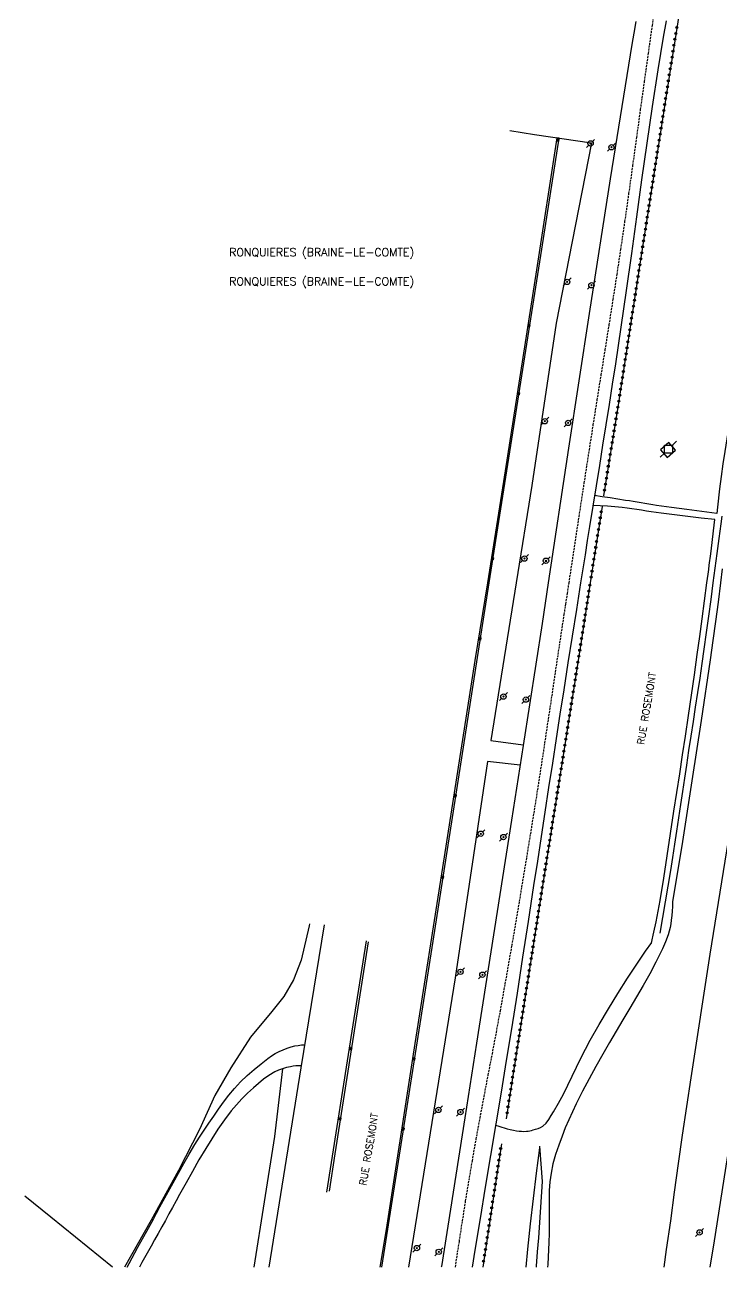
# Model space of a CAD drawing. Header units: millimetres. Extents: x 139000 to 140000, y 142998 to 144000.
# Drawn here: x 139385 to 139558.8, y 143000 to 143310.5 of the extents above; entities that cross this region are included whole.
import ezdxf
from ezdxf.enums import TextEntityAlignment as Align

# ---------------------------------------------------------------- set-up
doc = ezdxf.new("R2010")
doc.units = ezdxf.units.MM
doc.linetypes.add('DASHED', pattern=[0.75, 0.5, -0.25])
doc.layers.get('0').update_dxf_attribs({"linetype": 'CONTINUOUS'})
for name, color, linetype in [('W0001', 6, 'DASHED'), ('W0004', 5, 'CONTINUOUS'), ('W0008', 7, 'CONTINUOUS'), ('W0017', 7, 'CONTINUOUS'), ('W0071', 7, 'CONTINUOUS'), ('W0211', 2, 'CONTINUOUS'), ('W0214', 2, 'CONTINUOUS'), ('W0323', 7, 'CONTINUOUS'), ('W0330', 7, 'CONTINUOUS'), ('W0333', 7, 'CONTINUOUS'), ('W0401', 7, 'CONTINUOUS'), ('W0473', 7, 'CONTINUOUS'), ('W0600', 7, 'CONTINUOUS'), ('W0980', 7, 'CONTINUOUS'), ('W0989', 7, 'CONTINUOUS')]:
    doc.layers.add(name, color=color, linetype=linetype)
doc.styles.get("Standard").update_dxf_attribs({"font": 'romans.shx', "width": 0.85})

# ---------------------------------------------------------------- blocks, each defined once
blk = doc.blocks.new('T473')
for p, q in [((-0.166667, 0.166667), (0.166667, -0.166667)), ((-0.166667, -0.166667), (0.166667, 0.166667)), ((0.500001, 0.500001), (1.000002, 1.000002)), ((-1.000002, -1.000002), (-0.500001, -0.500001))]:
    blk.add_line(p, q)
blk.add_ellipse((0, 0), major_axis=(0.471405, 0.471405), ratio=1, start_param=5.4977871438, end_param=11.780972451)
blk = doc.blocks.new('T401')
for p, q in [((-0.3, 0.3), (0, 0.3)), ((-0.3, -0.25), (-0.3, 0.3)), ((-0.3, 0.15), (0, 0.15)), ((-0.3, 0), (0, 0)), ((0, 0.3), (0, -0.25)), ((-0.3, -0.15), (0, -0.15)), ((-0.3, -0.25), (-0.3, -0.3)), ((-0.3, -0.3), (0, -0.3)), ((0, -0.3), (0, -0.25))]:
    blk.add_line(p, q)
blk = doc.blocks.new('T600')
for p, q in [((-0.999999, 0.999999), (0.999999, 0.999999)), ((-0.999999, -0.999999), (-0.999999, 0.999999)), ((0.999999, 0.999999), (1.999998, 1.999998)), ((0.999999, 0.999999), (0.999999, -0.999999)), ((-0.999999, -0.999999), (-1.999998, -1.999998)), ((0.999999, -0.999999), (-0.999999, -0.999999))]:
    blk.add_line(p, q)
blk = doc.blocks.new('t323o')
at = {"color": 0, "linetype": 'Continuous'}
for radius in [0.25, 0.15]:
    blk.add_circle((0, 0), radius, dxfattribs=at)

msp = doc.modelspace()

# ---------------------------------------------------------------- linework, layer by layer
at = {"layer": 'W0001'}
for points in [[(139520.85, 143171), (139522.11, 143179.31), (139523.37, 143187.63), (139524.64, 143195.94), (139525.92, 143204.25), (139526.9, 143210.51), (139527.89, 143216.77), (139528.89, 143223.03), (139529.89, 143229.28), (139530.88, 143235.54), (139531.87, 143241.8), (139532.84, 143248.06), (139533.78, 143254.32), (139534.81, 143261.31), (139535.81, 143268.31), (139536.79, 143275.3), (139537.76, 143282.3), (139538.72, 143289.3), (139539.69, 143296.3), (139540.67, 143303.29), (139541.66, 143310.29), (139542.94, 143319.26)], [(139492.46, 143000), (139493.45, 143006.43), (139495.03, 143016.52), (139496.71, 143026.6), (139497.65, 143031.96), (139498.63, 143037.31), (139499.64, 143042.65), (139500.66, 143047.99), (139501.69, 143053.33), (139502.7, 143058.68), (139503.7, 143064.02), (139504.67, 143069.37), (139506.6, 143080.38), (139508.48, 143091.39), (139510.31, 143102.41), (139512.1, 143113.44), (139513.03, 143119.31), (139513.94, 143125.19), (139514.84, 143131.06), (139515.72, 143136.94), (139516.6, 143142.82), (139517.47, 143148.7), (139518.35, 143154.58), (139519.24, 143160.45), (139519.64, 143163.09), (139520.04, 143165.73), (139520.45, 143168.36), (139520.85, 143171)]]:
    msp.add_lwpolyline(points, dxfattribs=at)
at = {"layer": 'W0004'}
for points in [[(139500.92, 143171), (139504.31, 143192.67), (139514.06, 143254.39), (139518.36, 143282.12), (139517.81, 143282.24), (139512.71, 143249.25), (139504.49, 143196.34), (139500.45, 143171)], [(139500.45, 143171), (139497.36, 143151.62), (139489.7, 143102.57), (139481.96, 143053.24), (139475.14, 143009.43), (139473.63, 143000)], [(139474.1, 143000), (139480.43, 143040.12), (139486.63, 143079.89), (139492.83, 143119.31), (139500.92, 143171)], [(139460.38, 143018.72), (139466.92, 143060.54), (139470.24, 143081.55)], [(139470.71, 143081.27), (139462.32, 143028.29), (139460.91, 143018.99)]]:
    msp.add_lwpolyline(points, dxfattribs=at)
at = {"layer": 'W0008'}
for points in [[(139537.5, 143311.28), (139537, 143308.43), (139536.52, 143305.58), (139531.09, 143271.97), (139525.86, 143238.32), (139520.75, 143204.66), (139515.65, 143171)], [(139545.08, 143311.45), (139544.38, 143307.39), (139543.7, 143303.33), (139543.05, 143299.27), (139541.64, 143290.09), (139540.28, 143280.9), (139538.97, 143271.71), (139537.68, 143262.52), (139536.4, 143253.32), (139535.11, 143244.12), (139533.79, 143234.93), (139532.42, 143225.75), (139531.64, 143220.66), (139530.85, 143215.58), (139530.04, 143210.49), (139529.23, 143205.41), (139528.41, 143200.33), (139527.6, 143195.25), (139526.78, 143190.17), (139525.97, 143185.09), (139525.41, 143181.57), (139524.85, 143178.04), (139524.29, 143174.52), (139523.73, 143171)], [(139515.65, 143171), (139514.1, 143160.84), (139512.54, 143150.67), (139510.97, 143140.51), (139509.4, 143130.35), (139506.49, 143111.75), (139503.58, 143093.15), (139500.65, 143074.55), (139497.73, 143055.95), (139494.8, 143037.35), (139491.88, 143018.75), (139488.96, 143000.15), (139488.94, 143000)], [(139523.73, 143171), (139522.67, 143164.33), (139521.61, 143157.66), (139520.56, 143150.99), (139519.51, 143144.32), (139518.56, 143138.2), (139517.62, 143132.08), (139516.68, 143125.97), (139515.75, 143119.85), (139514.81, 143113.73), (139513.88, 143107.61), (139512.94, 143101.49), (139512, 143095.38), (139510.62, 143086.42), (139509.25, 143077.45), (139507.86, 143068.49), (139506.44, 143059.54), (139505.16, 143051.63), (139503.87, 143043.73), (139502.57, 143035.82), (139501.25, 143027.92), (139499.94, 143020.02), (139498.62, 143012.12), (139497.32, 143004.22), (139496.63, 143000)], [(139582.77, 143171), (139581.29, 143161.78), (139573.85, 143113.48), (139565.64, 143061.44), (139557.05, 143006.59), (139556.01, 143000)]]:
    msp.add_lwpolyline(points, dxfattribs=at)
at = {"layer": 'W0017'}
for points in [[(139501.35, 143131.62), (139509.42, 143130.5)], [(139508.63, 143125.48), (139500.46, 143126.36)]]:
    msp.add_lwpolyline(points, dxfattribs=at)
at = {"layer": 'W0071'}
for points in [[(139569.67, 143312.46), (139569.02, 143301.1), (139568.29, 143289.75), (139567.51, 143278.9), (139566.68, 143268.05), (139565.79, 143257.21), (139564.84, 143246.37), (139564.23, 143239.63), (139563.59, 143232.9), (139562.9, 143226.16), (139562.11, 143219.45), (139561.7, 143216.32), (139561.24, 143213.2), (139560.76, 143210.09), (139560.26, 143206.98), (139559.76, 143203.86), (139559.28, 143200.75), (139558.82, 143197.63), (139558.4, 143194.51), (139558.21, 143192.98), (139558.04, 143191.45), (139557.88, 143189.92), (139557.74, 143188.39)], [(139557.23, 143186.82), (139553.87, 143187.18), (139550.51, 143187.57), (139547.16, 143187.98), (139543.81, 143188.41), (139542.59, 143188.58), (139541.38, 143188.76), (139540.17, 143188.96), (139538.96, 143189.15), (139537.75, 143189.34), (139536.54, 143189.53), (139535.33, 143189.69), (139534.11, 143189.84), (139532.29, 143190.02), (139530.46, 143190.17), (139528.64, 143190.29), (139526.81, 143190.37)], [(139557.74, 143188.39), (139553.98, 143188.84), (139550.22, 143189.32), (139546.46, 143189.82), (139542.7, 143190.36), (139541.73, 143190.51), (139540.76, 143190.66), (139539.8, 143190.82), (139538.83, 143190.99), (139537.86, 143191.15), (139536.89, 143191.31), (139535.93, 143191.48), (139534.96, 143191.63), (139533.02, 143191.94), (139531.08, 143192.23), (139529.14, 143192.53), (139527.2, 143192.81)], [(139555.28, 143171), (139555.42, 143172.11), (139555.56, 143173.22), (139555.71, 143174.33), (139555.85, 143175.44), (139556.21, 143178.29), (139556.56, 143181.13), (139556.9, 143183.98), (139557.23, 143186.82)], [(139558.99, 143187.69), (139558.73, 143185.78), (139558.22, 143182.09), (139557.73, 143178.39), (139557.25, 143174.7), (139556.77, 143171)], [(139541.45, 143081.07), (139542.04, 143083.69), (139542.59, 143086.33), (139543.11, 143088.97), (139543.6, 143091.61), (139544.53, 143097.18), (139545.38, 143102.77), (139546.19, 143108.35), (139547.02, 143113.94), (139547.75, 143118.63), (139548.47, 143123.33), (139549.19, 143128.03), (139549.9, 143132.73), (139550.66, 143137.83), (139551.41, 143142.93), (139552.15, 143148.03), (139552.87, 143153.14), (139553.49, 143157.6), (139554.1, 143162.06), (139554.69, 143166.53), (139555.28, 143171)], [(139556.77, 143171), (139556.23, 143166.87), (139555.68, 143162.73), (139555.12, 143158.6), (139554.54, 143154.47), (139554.01, 143150.84), (139553.47, 143147.22), (139552.93, 143143.6), (139552.37, 143139.98), (139551.81, 143136.36), (139551.25, 143132.74), (139550.69, 143129.12), (139550.14, 143125.49), (139549.64, 143122.2), (139549.15, 143118.9), (139548.67, 143115.6), (139548.18, 143112.3), (139547.69, 143109), (139547.19, 143105.7), (139546.68, 143102.4), (139546.16, 143099.11), (139545.52, 143095.19), (139544.86, 143091.28), (139544.18, 143087.38), (139543.48, 143083.48)], [(139502.52, 143035.51), (139503.04, 143035.31), (139503.57, 143035.13), (139504.1, 143034.96), (139504.64, 143034.8), (139505.41, 143034.59), (139506.18, 143034.4), (139506.96, 143034.23), (139507.75, 143034.1), (139508.35, 143034.02), (139508.96, 143033.96), (139509.57, 143033.94), (139510.18, 143033.96), (139510.61, 143034.01), (139511.03, 143034.09), (139511.45, 143034.19), (139511.86, 143034.31), (139512.48, 143034.48), (139513.12, 143034.65), (139513.74, 143034.89), (139514.31, 143035.23), (139515.14, 143036.01), (139515.81, 143036.92), (139516.39, 143037.87), (139516.95, 143038.82), (139518.23, 143040.99), (139519.42, 143043.21), (139520.55, 143045.46), (139521.65, 143047.73), (139522.72, 143050), (139523.82, 143052.26), (139524.95, 143054.51), (139526.14, 143056.73), (139528.37, 143060.66), (139530.68, 143064.54), (139533.05, 143068.39), (139535.47, 143072.21), (139536.94, 143074.48), (139538.44, 143076.73), (139539.97, 143078.95), (139541.52, 143081.16)], [(139410.52, 143000), (139411.01, 143000.89), (139413.2, 143004.96), (139415.41, 143009.02), (139416.23, 143010.53), (139417.05, 143012.03), (139417.86, 143013.53), (139418.68, 143015.04), (139419.49, 143016.54), (139420.31, 143018.04), (139421.14, 143019.54), (139421.97, 143021.04), (139423.3, 143023.45), (139424.64, 143025.87), (139426, 143028.27), (139427.41, 143030.64), (139428.54, 143032.45), (139429.7, 143034.23), (139430.9, 143035.99), (139432.11, 143037.74), (139433.35, 143039.5), (139434.59, 143041.25), (139435.89, 143042.97), (139437.27, 143044.62), (139438.84, 143046.28), (139440.49, 143047.86), (139442.19, 143049.37), (139443.93, 143050.83), (139444.79, 143051.52), (139445.66, 143052.18), (139446.56, 143052.8), (139447.49, 143053.37), (139448.45, 143053.88), (139449.44, 143054.34), (139450.45, 143054.75), (139451.49, 143055.08), (139452.34, 143055.28), (139453.19, 143055.43), (139454.05, 143055.52), (139454.92, 143055.54)], [(139454.07, 143050.3), (139453.37, 143050.31), (139452.66, 143050.28), (139451.96, 143050.21), (139451.27, 143050.1), (139450.26, 143049.87), (139449.26, 143049.58), (139448.29, 143049.22), (139447.35, 143048.78), (139445.92, 143047.93), (139444.58, 143046.95), (139443.3, 143045.9), (139442.06, 143044.82), (139440.59, 143043.46), (139439.17, 143042.05), (139437.81, 143040.58), (139436.51, 143039.05), (139434.78, 143036.79), (139433.16, 143034.45), (139431.62, 143032.05), (139430.11, 143029.64), (139428.41, 143026.81), (139426.79, 143023.93), (139425.2, 143021.04), (139423.6, 143018.15), (139422.71, 143016.54), (139421.81, 143014.92), (139420.92, 143013.31), (139420.04, 143011.69), (139419.15, 143010.07), (139418.26, 143008.45), (139417.37, 143006.84), (139416.47, 143005.22), (139414.2, 143001.15), (139413.56, 143000)]]:
    msp.add_lwpolyline(points, dxfattribs=at)
at = {"layer": 'W0211'}
for points in [[(139559.12, 143174.55), (139558.66, 143171)], [(139571.05, 143171), (139566.02, 143140.09), (139560.98, 143109.18), (139556.02, 143078.26), (139551.22, 143047.31), (139550.15, 143040.17), (139549.12, 143033.02), (139548.12, 143025.87), (139547.13, 143018.71), (139546.14, 143011.56), (139545.13, 143004.4), (139544.5, 143000)], [(139558.66, 143171), (139558.05, 143166.19), (139557.42, 143161.38), (139556.78, 143156.58), (139556.1, 143151.78), (139553.86, 143136.63), (139551.54, 143121.5), (139549.14, 143106.38), (139546.65, 143091.27)], [(139546.65, 143091.27), (139546.65, 143090.13), (139546.6, 143088.99), (139546.51, 143087.85), (139546.37, 143086.72), (139546.23, 143085.79), (139546.06, 143084.86), (139545.84, 143083.95), (139545.57, 143083.04), (139544.93, 143081.29), (139544.18, 143079.59), (139543.36, 143077.91), (139542.52, 143076.26), (139540.98, 143073.32), (139539.36, 143070.42), (139537.69, 143067.55), (139536, 143064.69), (139534.29, 143061.85), (139532.59, 143059), (139530.91, 143056.14), (139529.27, 143053.25), (139527.56, 143050.17), (139525.87, 143047.09), (139524.21, 143043.98), (139522.63, 143040.83), (139521.68, 143038.85), (139520.76, 143036.85), (139519.89, 143034.82), (139519.09, 143032.77), (139518.27, 143030.49), (139517.49, 143028.18), (139516.83, 143025.84), (139516.34, 143023.46), (139516.06, 143021.32), (139515.91, 143019.16), (139515.85, 143017.01), (139515.85, 143014.85), (139515.88, 143012.71), (139515.91, 143010.56), (139515.9, 143008.42), (139515.83, 143006.27), (139515.51, 143000.63), (139515.47, 143000)], [(139513.45, 143029.82), (139512.64, 143023.49), (139511.88, 143017.16), (139511.17, 143010.83), (139510.5, 143004.49), (139510.04, 143000)]]:
    msp.add_lwpolyline(points, dxfattribs=at)
at = {"layer": 'W0214'}
for points in [[(139514.2, 143021.41), (139513.55, 143030.2)], [(139513.27, 143007.36), (139514.2, 143021.41)], [(139512.74, 143000), (139512.75, 143000.27), (139513, 143003.82), (139513.27, 143007.36)]]:
    msp.add_lwpolyline(points, dxfattribs=at)
at = {"layer": 'W0323'}
for points in [[(139561.09, 143434.29), (139558.51, 143398.95), (139555.1, 143359.01), (139550.8, 143329.24), (139545.64, 143296.5), (139538.89, 143252.85), (139533.03, 143214.95), (139529.45, 143192.74)], [(139529.08, 143190.09), (139526.12, 143171)], [(139526.12, 143171), (139524.1, 143157.96), (139519.5, 143128.48), (139514.87, 143099.44), (139511.05, 143075.04), (139506.8, 143047.84), (139505.14, 143037.09)], [(139503.95, 143030.84), (139499.29, 143000)]]:
    msp.add_lwpolyline(points, dxfattribs=at)
at = {"layer": 'W0330'}
for points in [[(139456.02, 143085.76), (139455.96, 143085.32), (139453.93, 143076.69), (139452.03, 143071.81), (139449.66, 143067.63), (139446.59, 143063.88), (139441.27, 143057.51), (139436.43, 143049.78), (139432.38, 143042.9), (139428.57, 143034.44), (139423.33, 143024.14), (139416.51, 143011.71), (139409.8, 143000)], [(139442.2, 143000), (139447.38, 143032.66), (139449.38, 143049.53)], [(139406.85, 143000), (139391.47, 143012.46), (139384.96, 143017.74)]]:
    msp.add_lwpolyline(points, dxfattribs=at)
at = {"layer": 'W0333'}
for points in [[(139506.07, 143284.09), (139512.24, 143283.1), (139526.42, 143281.01), (139517.63, 143235.88), (139511.58, 143195.37), (139507.67, 143171)], [(139507.67, 143171), (139501.35, 143131.62)], [(139500.46, 143126.36), (139492.42, 143072.33), (139480.77, 143000)], [(139445.98, 143000), (139453.99, 143049.8), (139459.78, 143085.52)]]:
    msp.add_lwpolyline(points, dxfattribs=at)
at = {"layer": 'W0600'}
msp.add_lwpolyline([(139545.36, 143202.32), (139547.44, 143204.15), (139545.74, 143206.1), (139543.65, 143204.27)], close=True, dxfattribs=at)

# ---------------------------------------------------------------- block references
at = {"layer": 'W0323'}
for p, rotation in [((139547.5, 143308.34), 261.0468717998419), ((139547.73, 143309.82), 261.0468717998419), ((139547.03, 143305.37), 261.0468717998419), ((139547.27, 143306.86), 261.0468717998419), ((139546.57, 143302.41), 261.0468717998419), ((139546.8, 143303.89), 261.0468717998419), ((139546.1, 143299.45), 261.0468717998419), ((139546.33, 143300.93), 261.0468717998419), ((139545.63, 143296.48), 261.214386602846), ((139545.87, 143297.97), 261.0468717998419), ((139544.95, 143292.04), 261.214386602846), ((139545.18, 143293.52), 261.214386602846), ((139545.4, 143295), 261.214386602846), ((139544.49, 143289.07), 261.214386602846), ((139544.72, 143290.55), 261.214386602846), ((139544.03, 143286.11), 261.214386602846), ((139544.26, 143287.59), 261.214386602846), ((139543.57, 143283.14), 261.214386602846), ((139543.8, 143284.62), 261.214386602846), ((139543.11, 143280.18), 261.214386602846), ((139543.34, 143281.66), 261.214386602846), ((139542.66, 143277.21), 261.214386602846), ((139542.88, 143278.69), 261.214386602846), ((139542.2, 143274.25), 261.214386602846), ((139542.43, 143275.73), 261.214386602846), ((139541.74, 143271.28), 261.214386602846), ((139541.97, 143272.77), 261.214386602846), ((139541.28, 143268.32), 261.214386602846), ((139541.51, 143269.8), 261.214386602846), ((139540.82, 143265.35), 261.214386602846), ((139541.05, 143266.84), 261.214386602846), ((139540.36, 143262.39), 261.214386602846), ((139540.59, 143263.87), 261.214386602846), ((139539.68, 143257.94), 261.214386602846), ((139539.91, 143259.42), 261.214386602846), ((139540.14, 143260.91), 261.214386602846), ((139539.22, 143254.98), 261.214386602846), ((139539.45, 143256.46), 261.214386602846), ((139538.76, 143252.01), 261.2148757818644), ((139538.99, 143253.49), 261.214386602846), ((139538.3, 143249.05), 261.2148757818644), ((139538.53, 143250.53), 261.2148757818644), ((139537.84, 143246.08), 261.2148757818644), ((139538.07, 143247.56), 261.2148757818644), ((139537.39, 143243.12), 261.2148757818644), ((139537.62, 143244.6), 261.2148757818644), ((139536.93, 143240.15), 261.2148757818644), ((139537.16, 143241.63), 261.2148757818644), ((139536.47, 143237.19), 261.2148757818644), ((139536.7, 143238.67), 261.2148757818644), ((139536.01, 143234.22), 261.2148757818644), ((139536.24, 143235.71), 261.2148757818644), ((139535.55, 143231.26), 261.2148757818644), ((139535.78, 143232.74), 261.2148757818644), ((139535.1, 143228.29), 261.2148757818644), ((139535.32, 143229.78), 261.2148757818644), ((139534.41, 143223.85), 261.2148757818644), ((139534.64, 143225.33), 261.2148757818644), ((139534.87, 143226.81), 261.2148757818644), ((139533.95, 143220.88), 261.2148757818644), ((139534.18, 143222.36), 261.2148757818644), ((139533.49, 143217.92), 261.2148757818644), ((139533.72, 143219.4), 261.2148757818644), ((139533.03, 143214.95), 261.2148757818644), ((139533.26, 143216.43), 261.2148757818644), ((139532.56, 143211.99), 260.848764473555), ((139532.79, 143213.47), 260.848764473555), ((139532.08, 143209.03), 260.848764473555), ((139532.32, 143210.51), 260.848764473555), ((139531.6, 143206.07), 260.848764473555), ((139531.84, 143207.55), 260.848764473555), ((139531.12, 143203.1), 260.848764473555), ((139531.36, 143204.59), 260.848764473555), ((139530.65, 143200.14), 260.848764473555), ((139530.89, 143201.62), 260.848764473555), ((139530.17, 143197.18), 260.848764473555), ((139530.41, 143198.66), 260.848764473555), ((139529.69, 143194.22), 260.848764473555), ((139529.93, 143195.7), 260.848764473555), ((139528.65, 143187.3), 261.1820224342507), ((139528.88, 143188.79), 261.1820224342507), ((139528.19, 143184.34), 261.1820224342507), ((139528.42, 143185.82), 261.1820224342507), ((139527.73, 143181.38), 261.1820224342507), ((139527.96, 143182.86), 261.1820224342507), ((139527.27, 143178.41), 261.1820224342507), ((139527.5, 143179.89), 261.1820224342507), ((139526.81, 143175.45), 261.1820224342507), ((139527.04, 143176.93), 261.1820224342507), ((139526.35, 143172.48), 261.1820224342507), ((139526.58, 143173.96), 261.1820224342507), ((139525.81, 143168.98), 261.1820224342571), ((139526.04, 143170.46), 261.1820224342571), ((139525.35, 143166.01), 261.1820224342571), ((139525.58, 143167.5), 261.1820224342571), ((139524.89, 143163.05), 261.1820224342571), ((139525.12, 143164.53), 261.1820224342571), ((139524.2, 143158.6), 261.1820224342571), ((139524.43, 143160.08), 261.1820224342571), ((139524.66, 143161.57), 261.1820224342571), ((139523.74, 143155.64), 261.134158518766), ((139523.97, 143157.12), 261.134158518766), ((139523.27, 143152.67), 261.134158518766), ((139523.5, 143154.16), 261.134158518766), ((139522.81, 143149.71), 261.134158518766), ((139523.04, 143151.19), 261.134158518766), ((139522.35, 143146.75), 261.134158518766), ((139522.58, 143148.23), 261.134158518766), ((139521.89, 143143.78), 261.134158518766), ((139522.12, 143145.26), 261.134158518766), ((139521.42, 143140.82), 261.134158518766), ((139521.65, 143142.3), 261.134158518766), ((139520.96, 143137.85), 261.134158518766), ((139521.19, 143139.34), 261.134158518766), ((139520.5, 143134.89), 261.134158518766), ((139520.73, 143136.37), 261.134158518766), ((139520.04, 143131.93), 261.134158518766), ((139520.27, 143133.41), 261.134158518766), ((139519.34, 143127.48), 260.937509883653), ((139519.57, 143128.96), 261.134158518766), ((139519.8, 143130.44), 261.134158518766), ((139518.87, 143124.52), 260.937509883653), ((139519.1, 143126), 260.937509883653), ((139518.39, 143121.55), 260.937509883653), ((139518.63, 143123.04), 260.937509883653), ((139517.92, 143118.59), 260.937509883653), ((139518.16, 143120.07), 260.937509883653), ((139517.45, 143115.63), 260.937509883653), ((139517.69, 143117.11), 260.937509883653), ((139516.98, 143112.67), 260.937509883653), ((139517.21, 143114.15), 260.937509883653), ((139516.5, 143109.7), 260.937509883653), ((139516.74, 143111.19), 260.937509883653), ((139516.03, 143106.74), 260.937509883653), ((139516.27, 143108.22), 260.937509883653), ((139515.56, 143103.78), 260.937509883653), ((139515.8, 143105.26), 260.937509883653), ((139515.09, 143100.82), 260.937509883653), ((139515.32, 143102.3), 260.937509883653), ((139514.62, 143097.85), 261.116619075446), ((139514.85, 143099.34), 261.116619075446), ((139513.92, 143093.41), 261.116619075446), ((139514.16, 143094.89), 261.116619075446), ((139514.39, 143096.37), 261.116619075446), ((139513.46, 143090.44), 261.116619075446), ((139513.69, 143091.93), 261.116619075446), ((139513, 143087.48), 261.116619075446), ((139513.23, 143088.96), 261.116619075446), ((139512.53, 143084.52), 261.116619075446), ((139512.77, 143086), 261.116619075446), ((139512.07, 143081.55), 261.116619075446), ((139512.3, 143083.03), 261.116619075446), ((139511.61, 143078.59), 261.116619075446), ((139511.84, 143080.07), 261.116619075446), ((139511.14, 143075.62), 261.116619075446), ((139511.38, 143077.11), 261.116619075446), ((139510.68, 143072.66), 261.1134936660025), ((139510.91, 143074.14), 261.1134936660025), ((139510.22, 143069.7), 261.1134936660025), ((139510.45, 143071.18), 261.1134936660025), ((139509.75, 143066.73), 261.1134936660025), ((139509.99, 143068.21), 261.1134936660025), ((139509.06, 143062.29), 261.1134936660025), ((139509.29, 143063.77), 261.1134936660025), ((139509.52, 143065.25), 261.1134936660025), ((139508.6, 143059.32), 261.1134936660025), ((139508.83, 143060.8), 261.1134936660025), ((139508.13, 143056.36), 261.1134936660025), ((139508.36, 143057.84), 261.1134936660025), ((139507.67, 143053.39), 261.1134936660025), ((139507.9, 143054.88), 261.1134936660025), ((139507.21, 143050.43), 261.1134936660025), ((139507.44, 143051.91), 261.1134936660025), ((139506.74, 143047.47), 261.221799840861), ((139506.97, 143048.95), 261.1134936660025), ((139506.28, 143044.5), 261.221799840861), ((139506.51, 143045.98), 261.221799840861), ((139505.83, 143041.54), 261.221799840861), ((139506.06, 143043.02), 261.221799840861), ((139505.37, 143038.57), 261.221799840861), ((139505.6, 143040.05), 261.221799840861), ((139503.55, 143028.18), 261.4000472394778), ((139503.77, 143029.66), 261.4000472394778), ((139503.1, 143025.21), 261.4000472394778), ((139503.32, 143026.7), 261.4000472394778), ((139502.65, 143022.25), 261.4000472394778), ((139502.87, 143023.73), 261.4000472394778), ((139502.2, 143019.28), 261.4000472394778), ((139502.43, 143020.76), 261.4000472394778), ((139501.75, 143016.31), 261.4000472394778), ((139501.98, 143017.8), 261.4000472394778), ((139501.3, 143013.35), 261.4000472394778), ((139501.53, 143014.83), 261.4000472394778), ((139500.86, 143010.38), 261.4000472394778), ((139501.08, 143011.87), 261.4000472394778), ((139500.41, 143007.42), 261.4000472394778), ((139500.63, 143008.9), 261.4000472394778), ((139499.96, 143004.45), 261.4000472394778), ((139500.18, 143005.93), 261.4000472394778), ((139499.51, 143001.48), 261.4000472394778), ((139499.73, 143002.97), 261.4000472394778)]:
    msp.add_blockref('t323o', p, dxfattribs=dict(at, rotation=rotation))
at = {"layer": 'W0401'}
for p, rotation in [((139517.99, 143281.66), 170.9375633964873), ((139510.76, 143235.32), 171.3209282542218), ((139508.13, 143218.31), 171.3794902961655), ((139501.68, 143177.08), 171.367619427388), ((139498.52, 143157.04), 171.2852883271327), ((139492.29, 143117.81), 171.1172383527937), ((139489.18, 143097.45), 171.0829781239169), ((139466.23, 143054.59), 171.0538678576743), ((139482.03, 143052.05), 171.0538678576743), ((139463.54, 143037.11), 171.0632115564589), ((139479.33, 143034.55), 171.0632115564589)]:
    msp.add_blockref('T401', p, dxfattribs=dict(at, rotation=rotation))
at = {"layer": 'W0473'}
for p in [(139526.21, 143280.85), (139531.45, 143279.88), (139520.37, 143246.23), (139526.42, 143245.39), (139514.76, 143211.39), (139520.62, 143210.98), (139509.69, 143177.09), (139515.09, 143176.56), (139504.47, 143142.58), (139510.07, 143141.84), (139498.78, 143108.31), (139504.46, 143107.49), (139493.74, 143073.81), (139499.22, 143073.09), (139488.21, 143039.28), (139493.73, 143038.77), (139553.44, 143008.7), (139482.85, 143004.76), (139488.3, 143003.83)]:
    msp.add_blockref('T473', p, dxfattribs=at)
at = {"layer": 'W0600'}
msp.add_blockref('T600', (139545.64, 143204.41), dxfattribs=at)

# ---------------------------------------------------------------- texts
at = {"layer": 'W0980'}
for p in [(139459.08, 143253.51), (139459.08, 143246.22)]:
    msp.add_text('RONQUIERES (BRAINE-LE-COMTE)', height=2, dxfattribs=at).set_placement(p, align=Align.MIDDLE)
at = {"layer": 'W0989'}
for p in [(139539.56, 143130.46), (139470.2, 143020.3)]:
    msp.add_text('RUE ROSEMONT', height=1.75, rotation=80.5324, dxfattribs=at).set_placement(p)

doc.saveas('drawing.dxf')
